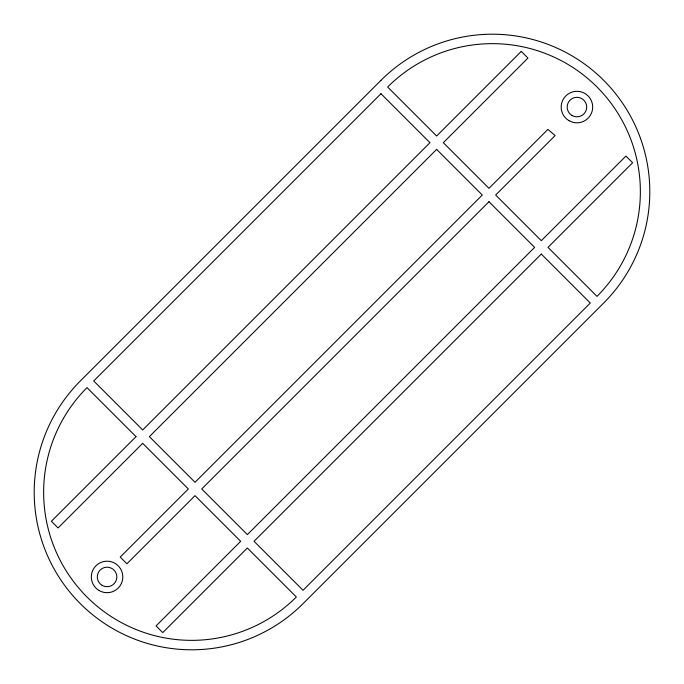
<?xml version="1.0" encoding="UTF-8"?>
<svg xmlns="http://www.w3.org/2000/svg" width="684" height="684" viewBox="0 0 684 684"><rect width="100%" height="100%" fill="white"/><g stroke="black" fill="none" stroke-linecap="round" stroke-linejoin="round"><path stroke-width="1.03" d="M380.971 80.327L80.327 380.971A157.474 157.474 0 0 0 80.327 603.673A157.474 157.474 0 0 0 303.029 603.673L603.673 303.029A157.474 157.474 0 0 0 603.673 80.327A157.474 157.474 0 0 0 380.971 80.327M380.962 93.699L93.699 380.962L142.691 429.954L429.954 142.691L380.962 93.699M136.013 436.631L51.386 521.259L58.072 527.945L142.691 443.317L188.348 488.966L120.23 557.092L126.908 563.77L195.034 495.652L240.683 541.309L156.055 625.928L162.741 632.615L247.369 547.987L296.36 596.978A148.035 148.035 0 0 1 86.996 597.004A148.035 148.035 0 0 1 87.013 387.631L136.013 436.631M521.259 51.386L436.631 136.013L387.64 87.022A148.035 148.035 0 0 1 597.004 86.996A148.035 148.035 0 0 1 596.987 296.369L547.987 247.369L632.615 162.741L625.928 156.055L541.309 240.683L495.652 195.034L555.151 135.535L547.927 129.387L488.966 188.348L443.317 142.691L527.945 58.072L521.259 51.386M436.631 149.377L149.377 436.631L195.034 482.288L482.288 195.034L436.631 149.377M488.966 201.712L201.712 488.966L247.369 534.623L534.623 247.369L488.966 201.712M541.309 254.046L254.046 541.309L303.038 590.301L590.301 303.038L541.309 254.046M572.055 115.519A9.764 9.764 0 0 0 586.701 107.063A9.764 9.764 0 0 0 572.055 98.607A9.764 9.764 0 0 0 572.055 115.519M102.113 585.35A9.764 9.764 0 0 0 116.827 577.014A9.764 9.764 0 0 0 102.249 568.447A9.764 9.764 0 0 0 102.113 585.35M99.189 590.574A15.749 15.749 0 0 0 122.812 576.937A15.749 15.749 0 0 0 99.189 563.3A15.749 15.749 0 0 0 99.189 590.574M568.908 120.615A15.749 15.749 0 0 0 592.686 107.234A15.749 15.749 0 0 0 569.216 93.34A15.749 15.749 0 0 0 568.908 120.615"/></g></svg>
